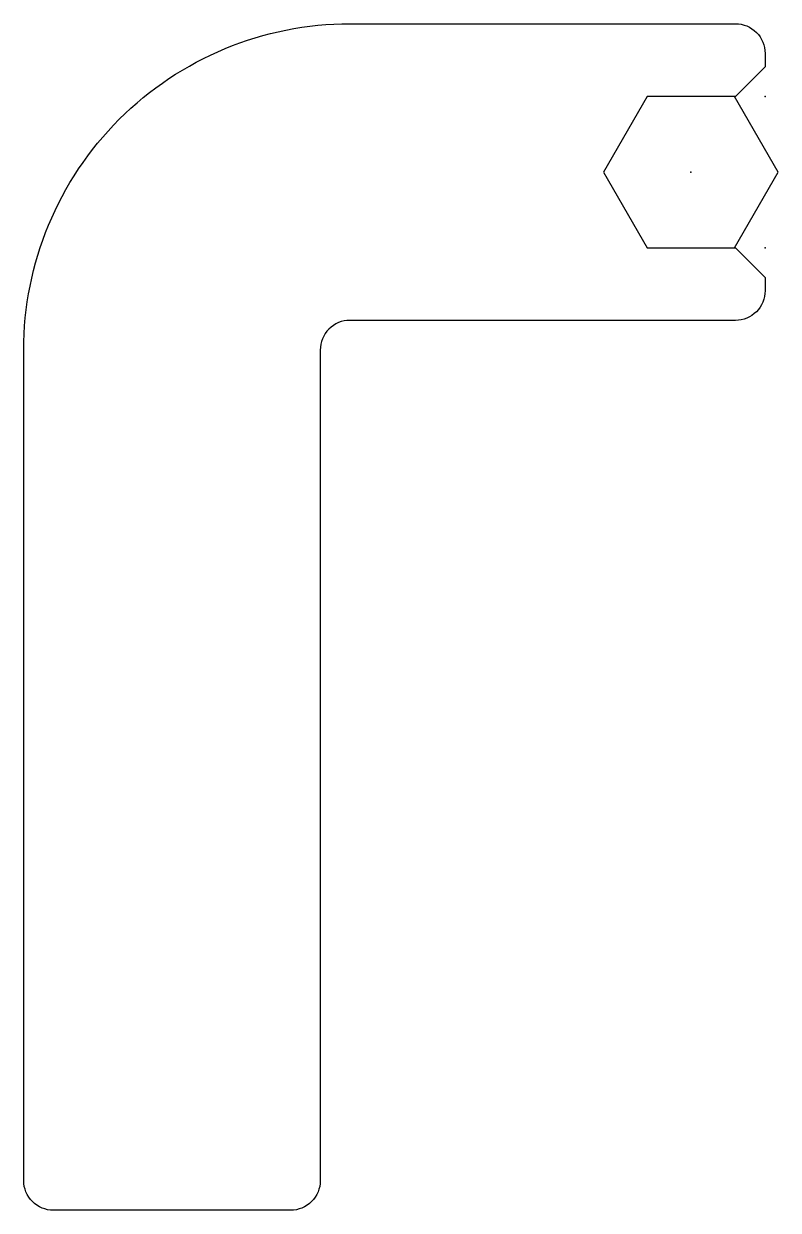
# Model space of a CAD drawing. Header units: inches. Extents: x -2.25 to 0.29, y -3.5 to 0.5.
import ezdxf

# ---------------------------------------------------------------- set-up
doc = ezdxf.new("R2010")
doc.units = ezdxf.units.IN
doc.layers.get('0').update_dxf_attribs({"linetype": 'CONTINUOUS'})

msp = doc.modelspace()

# ---------------------------------------------------------------- linework, layer by layer
for p, q in [((0.2944, 0), (0.1472, 0.255)), ((0.1472, -0.255), (0.2944, 0))]:
    msp.add_line(p, q)
msp.add_lwpolyline([(0.1472, 0.255), (-0.1472, 0.255), (-0.2944, 0), (-0.1472, -0.255), (0.1472, -0.255), (0.15, -0.255), (0.25, -0.355), (0.25, -0.4, -0.414214), (0.15, -0.5), (-1.15, -0.5, 0.414214), (-1.25, -0.6), (-1.25, -3.4, -0.414214), (-1.35, -3.5), (-2.15, -3.5, -0.414214), (-2.25, -3.4), (-2.25, -0.6, -0.414214), (-1.15, 0.5), (0.15, 0.5, -0.414214), (0.25, 0.4), (0.25, 0.355), (0.15, 0.255)], format="xyb", close=True)
for p in [(0.25, 0.255), (0, 0), (0, 0), (0.25, -0.255)]:
    msp.add_point(p)

doc.saveas('drawing.dxf')
